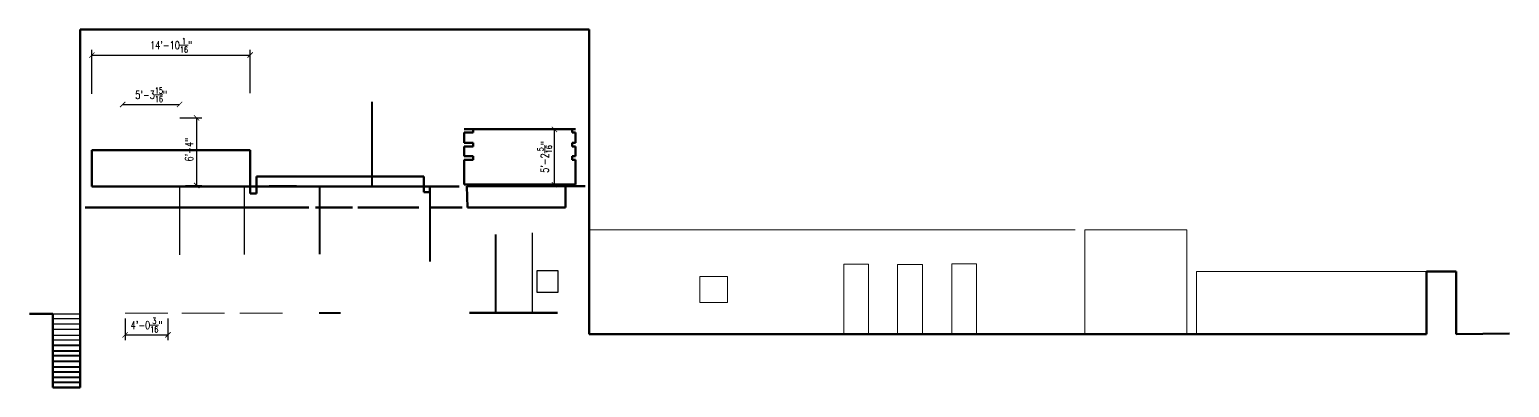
# Model space of a CAD drawing. Header units: inches. Extents: x -4012361 to -4008495, y 4010077 to 4012579.
# Drawn here: x -4012353 to -4010688, y 4010077 to 4010480 of the extents above; entities that cross this region are included whole.
import ezdxf

# ---------------------------------------------------------------- set-up
doc = ezdxf.new("R2010")
doc.units = ezdxf.units.IN
doc.header["$LTSCALE"] = 0.5
doc.header["$MEASUREMENT"] = 0
doc.layers.get('0').update_dxf_attribs({"color": 250})
doc.layers.get('Defpoints').update_dxf_attribs({"color": 250})
for name, color, linetype, lineweight in [('Cut', 250, 'Continuous', 60), ('Distant Edges', 250, 'Continuous', 18), ('Small Dimensions', 170, 'Continuous', 15), ('Surface Edge', 250, 'Continuous', 25), ('Thickest Edge', 250, 'Continuous', 40)]:
    doc.layers.add(name, color=color, linetype=linetype, lineweight=lineweight)
doc.styles.add('Arch-Dim', font='romans.shx', dxfattribs={"width": 0.75})
doc.dimstyles.new('Annotative', dxfattribs={"dimscale": 96, "dimtxt": 0.09375, "dimasz": 0.0625, "dimexe": 0.0625, "dimexo": 0.0625, "dimgap": 0.03125, "dimtad": 1, "dimdec": 4, "dimzin": 3, "dimdsep": 46, "dimlunit": 4, "dimtxsty": 'Arch-Dim', "dimblk": 'ARCHTICK', "dimcen": 0.09375, "dimazin": 2, "dimtfac": 0.75, "dimtdec": 4, "dimtix": 1, "dimtmove": 2, "dimatfit": 3, "dimfxl": 1, "dimtolj": 1, "dimtzin": 0, "dimarcsym": 0})

# ---------------------------------------------------------------- blocks, each defined once
blk = doc.blocks.new('_ArchTick')
at = {"color": 0, "linetype": 'ByBlock', "const_width": 0.15}
blk.add_lwpolyline([(-0.5, -0.5), (0.5, 0.5)], dxfattribs=at)
blk = doc.blocks.new('*D58')
at = {"layer": 'Defpoints', "color": 0, "transparency": 16777216}
for p in [(-4012245.4, 4010160.6, 5080.9), (-4012197.2, 4010160.6, 5080.9), (-4012197.2, 4010136.3)]:
    blk.add_point(p, dxfattribs=at)
at = {"layer": 'Small Dimensions', "color": 0, "lineweight": -2, "transparency": 16777216}
for p, q in [((-4012245.4, 4010154.6), (-4012245.4, 4010130.3)), ((-4012197.2, 4010154.6), (-4012197.2, 4010130.3)), ((-4012245.4, 4010136.3), (-4012197.2, 4010136.3))]:
    blk.add_line(p, q, dxfattribs=at)
at = {"layer": 'Small Dimensions', "color": 0, "lineweight": -2, "transparency": 16777216, "xscale": 6, "yscale": 6, "zscale": 6, "rotation": 180}
blk.add_blockref('_ArchTick', (-4012245.4, 4010136.3), dxfattribs=at)
at = {"layer": 'Small Dimensions', "color": 0, "lineweight": -2, "transparency": 16777216, "xscale": 6, "yscale": 6, "zscale": 6}
blk.add_blockref('_ArchTick', (-4012197.2, 4010136.3), dxfattribs=at)
at = {"layer": 'Small Dimensions', "color": 0, "transparency": 16777216, "insert": (-4012221.3, 4010147.2), "char_height": 9, "attachment_point": 5, "style": 'Arch-Dim'}
blk.add_mtext('\\A1;4\'-0{\\H0.75x;\\S3/16;}"', dxfattribs=at)
blk = doc.blocks.new('*D59')
at = {"layer": 'Defpoints', "color": 0, "transparency": 16777216}
for p in [(-4011762.5, 4010367.6), (-4011738.8, 4010367.6, 2545.8), (-4011738.8, 4010305.3)]:
    blk.add_point(p, dxfattribs=at)
at = {"layer": 'Small Dimensions', "color": 0, "lineweight": -2, "transparency": 16777216}
for p, q in [((-4011744.8, 4010367.6), (-4011768.5, 4010367.6)), ((-4011762.5, 4010305.3), (-4011762.5, 4010367.6)), ((-4011744.8, 4010305.3), (-4011768.5, 4010305.3))]:
    blk.add_line(p, q, dxfattribs=at)
at = {"layer": 'Small Dimensions', "color": 0, "lineweight": -2, "transparency": 16777216, "xscale": 6, "yscale": 6, "zscale": 6}
for p, rotation in [((-4011762.5, 4010367.6), 90), ((-4011762.5, 4010305.3), 270)]:
    blk.add_blockref('_ArchTick', p, dxfattribs=dict(at, rotation=rotation))
at = {"layer": 'Small Dimensions', "color": 0, "transparency": 16777216, "insert": (-4011773.4, 4010336.5), "char_height": 9, "attachment_point": 5, "rotation": 90, "style": 'Arch-Dim'}
blk.add_mtext('\\A1;5\'-2{\\H0.75x;\\S5/16;}"', dxfattribs=at)
blk = doc.blocks.new('*D60')
at = {"layer": 'Defpoints', "color": 0, "transparency": 16777216}
for p in [(-4012190, 4010380.4, 4397), (-4012183.3, 4010304.4, 4397), (-4012165, 4010304.4)]:
    blk.add_point(p, dxfattribs=at)
at = {"layer": 'Small Dimensions', "color": 0, "lineweight": -2, "transparency": 16777216}
for p, q in [((-4012184, 4010380.4), (-4012159, 4010380.4)), ((-4012165, 4010380.4), (-4012165, 4010304.4)), ((-4012177.3, 4010304.4), (-4012159, 4010304.4))]:
    blk.add_line(p, q, dxfattribs=at)
at = {"layer": 'Small Dimensions', "color": 0, "lineweight": -2, "transparency": 16777216, "xscale": 6, "yscale": 6, "zscale": 6}
for p, rotation in [((-4012165, 4010380.4), 90), ((-4012165, 4010304.4), 270)]:
    blk.add_blockref('_ArchTick', p, dxfattribs=dict(at, rotation=rotation))
at = {"layer": 'Small Dimensions', "color": 0, "transparency": 16777216, "insert": (-4012173.4, 4010344.7), "char_height": 9, "attachment_point": 5, "rotation": 90, "style": 'Arch-Dim'}
blk.add_mtext('\\A1;6\'-4"', dxfattribs=at)
blk = doc.blocks.new('*D61')
at = {"layer": 'Defpoints', "color": 0, "transparency": 16777216}
for p in [(-4012248.1, 4010395.6), (-4012184.1, 4010395.6), (-4012184.1, 4010395.6)]:
    blk.add_point(p, dxfattribs=at)
at = {"layer": 'Small Dimensions', "color": 0, "lineweight": -2, "transparency": 16777216}
blk.add_line((-4012248.1, 4010395.6), (-4012184.1, 4010395.6), dxfattribs=at)
at = {"layer": 'Small Dimensions', "color": 0, "lineweight": -2, "transparency": 16777216, "xscale": 6, "yscale": 6, "zscale": 6, "rotation": 180}
blk.add_blockref('_ArchTick', (-4012248.1, 4010395.6), dxfattribs=at)
at = {"layer": 'Small Dimensions', "color": 0, "lineweight": -2, "transparency": 16777216, "xscale": 6, "yscale": 6, "zscale": 6}
blk.add_blockref('_ArchTick', (-4012184.1, 4010395.6), dxfattribs=at)
at = {"layer": 'Small Dimensions', "color": 0, "transparency": 16777216, "insert": (-4012216.1, 4010406.4), "char_height": 9, "attachment_point": 5, "style": 'Arch-Dim'}
blk.add_mtext('\\A1;5\'-3{\\H0.75x;\\S15/16;}"', dxfattribs=at)
blk = doc.blocks.new('*D62')
at = {"layer": 'Defpoints', "color": 0, "transparency": 16777216}
for p in [(-4012104.7, 4010451.2), (-4012282.8, 4010401.6, 4826.7), (-4012104.7, 4010402.4, 4826.7)]:
    blk.add_point(p, dxfattribs=at)
at = {"layer": 'Small Dimensions', "color": 0, "lineweight": -2, "transparency": 16777216}
for p, q in [((-4012282.8, 4010407.6), (-4012282.8, 4010457.2)), ((-4012282.8, 4010451.2), (-4012104.7, 4010451.2)), ((-4012104.7, 4010408.4), (-4012104.7, 4010457.2))]:
    blk.add_line(p, q, dxfattribs=at)
at = {"layer": 'Small Dimensions', "color": 0, "lineweight": -2, "transparency": 16777216, "xscale": 6, "yscale": 6, "zscale": 6, "rotation": 180}
blk.add_blockref('_ArchTick', (-4012282.8, 4010451.2), dxfattribs=at)
at = {"layer": 'Small Dimensions', "color": 0, "lineweight": -2, "transparency": 16777216, "xscale": 6, "yscale": 6, "zscale": 6}
blk.add_blockref('_ArchTick', (-4012104.7, 4010451.2), dxfattribs=at)
at = {"layer": 'Small Dimensions', "color": 0, "transparency": 16777216, "insert": (-4012193.7, 4010462.1), "char_height": 9, "attachment_point": 5, "style": 'Arch-Dim'}
blk.add_mtext('\\A1;14\'-10{\\H0.75x;\\S1/16;}"', dxfattribs=at)

msp = doc.modelspace()

# ---------------------------------------------------------------- linework, layer by layer
at = {"layer": 'Cut'}
for p, q in [((-4012295.8125, 4010077.12989), (-4012295.8125, 4010479.81739)), ((-4012295.8125, 4010479.81739), (-4011723.1875, 4010479.81739)), ((-4011723.1875, 4010479.81739), (-4011723.1875, 4010136.87989)), ((-4011853.75, 4010367.62989), (-4011863.875, 4010367.62989)), ((-4011863.875, 4010367.62989), (-4011863.875, 4010367.62989, 2545.82287)), ((-4011863.875, 4010367.62989, 2545.82287), (-4011738.8125, 4010367.62989, 2545.82287)), ((-4011853.75, 4010364.06739), (-4011853.75, 4010367.62989)), ((-4011738.8125, 4010367.62989), (-4011742.5625, 4010367.62989)), ((-4011742.5625, 4010367.62989), (-4011742.5625, 4010364.06739)), ((-4011738.8125, 4010367.62989, 2545.82287), (-4011738.8125, 4010367.62989)), ((-4011863.875, 4010352.50489), (-4011863.875, 4010364.06739)), ((-4011863.875, 4010364.06739), (-4011853.75, 4010364.06739)), ((-4011853.75, 4010352.50489), (-4011863.875, 4010352.50489)), ((-4011853.75, 4010348.25489), (-4011853.75, 4010352.50489)), ((-4011742.5625, 4010364.06739), (-4011738.8125, 4010364.06739)), ((-4011738.8125, 4010352.50489), (-4011742.5625, 4010352.50489)), ((-4011742.5625, 4010352.50489), (-4011742.5625, 4010348.25489)), ((-4011738.8125, 4010364.06739), (-4011738.8125, 4010352.50489)), ((-4012104.6875, 4010343.94238, 4826.67965), (-4012282.75, 4010343.94238, 4826.67965)), ((-4012282.75, 4010343.94238, 4826.67965), (-4012282.6875, 4010303.25489)), ((-4012104.6875, 4010295.31738, 4826.67965), (-4012104.6875, 4010343.94238, 4826.67965)), ((-4011863.875, 4010337.50489), (-4011863.875, 4010348.25489)), ((-4011863.875, 4010348.25489), (-4011853.75, 4010348.25489)), ((-4011853.75, 4010337.50489), (-4011863.875, 4010337.50489)), ((-4011863.875, 4010305.31739), (-4011863.875, 4010333.25489)), ((-4011863.875, 4010333.25489), (-4011853.75, 4010333.25489)), ((-4011853.75, 4010333.25489), (-4011853.75, 4010337.50489)), ((-4011742.5625, 4010348.25489), (-4011738.8125, 4010348.25489)), ((-4011738.8125, 4010337.50489), (-4011742.5625, 4010337.50489)), ((-4011742.5625, 4010337.50489), (-4011742.5625, 4010333.25489)), ((-4011742.5625, 4010333.25489), (-4011738.8125, 4010333.25489)), ((-4011738.8125, 4010348.25489), (-4011738.8125, 4010337.50489)), ((-4011738.8125, 4010333.25489), (-4011738.8125, 4010305.31739)), ((-4012282.6875, 4010303.25489), (-4011869.5625, 4010303.25489)), ((-4011909.3125, 4010314.44238, 4826.67965), (-4012097.75, 4010314.44238, 4826.67965)), ((-4012097.75, 4010314.44238, 4826.67965), (-4012097.75, 4010295.31738, 4826.67965)), ((-4011909.3125, 4010296.69238, 4826.67965), (-4011909.3125, 4010314.44238, 4826.67965)), ((-4011869.5625, 4010303.25489, 4826.67965), (-4011902.75, 4010303.25489, 4826.67965)), ((-4011902.75, 4010303.25489, 4826.67965), (-4011902.75, 4010296.69238, 4826.67965)), ((-4011869.5625, 4010303.25489), (-4011869.5625, 4010303.25489, 4826.67965)), ((-4011738.8125, 4010305.31739), (-4011863.875, 4010305.31739)), ((-4011727.9375, 4010303.56739, -3104.40004), (-4011861, 4010303.56739, -3104.40004)), ((-4011861, 4010303.56739, -3104.40004), (-4011860.0625, 4010279.44239, -6792.44161)), ((-4011749.9375, 4010279.44239, -6792.44161), (-4011749.9375, 4010303.56739, -6792.44161)), ((-4011749.9375, 4010303.56739, -6792.44161), (-4011727.9375, 4010303.56739, -6792.44161)), ((-4011727.9375, 4010303.56739, -6792.44161), (-4011727.9375, 4010303.56739, -3104.40004)), ((-4012097.75, 4010295.31738, 4826.67965), (-4012104.6875, 4010295.31738, 4826.67965)), ((-4011902.75, 4010296.69238, 4826.67965), (-4011909.3125, 4010296.69238, 4826.67965)), ((-4012290.4375, 4010279.44239), (-4012038.75, 4010279.44239)), ((-4012038.75, 4010279.44239, -6792.44161), (-4012290.4375, 4010279.44239, -6792.44161)), ((-4012290.4375, 4010279.44239, -6792.44161), (-4012290.4375, 4010279.44239)), ((-4012038.75, 4010279.44239), (-4012038.75, 4010279.44239, -6792.44161)), ((-4012031.0625, 4010279.44239, -6792.44161), (-4011989.4375, 4010279.44239, -6792.44161)), ((-4011989.4375, 4010279.44239, -1385.70051), (-4012031.0625, 4010279.44239, -1385.70051)), ((-4012031.0625, 4010279.44239, -1385.70051), (-4012031.0625, 4010279.44239, -6792.44161)), ((-4011989.4375, 4010279.44239, -6792.44161), (-4011989.4375, 4010279.44239, -1385.70051)), ((-4011983.4375, 4010279.44239, -6792.44161), (-4011983.4375, 4010279.44239)), ((-4011983.4375, 4010279.44239), (-4011915.0625, 4010279.44239)), ((-4011915.0625, 4010279.44239, -6792.44161), (-4011983.4375, 4010279.44239, -6792.44161)), ((-4011915.0625, 4010279.44239), (-4011915.0625, 4010279.44239, -6792.44161)), ((-4011901.375, 4010279.44239), (-4011901.375, 4010279.44239, -6792.44161)), ((-4011901.375, 4010279.44239, -6792.44161), (-4011866.3125, 4010279.44239, -6792.44161)), ((-4011866.3125, 4010279.44239), (-4011901.375, 4010279.44239)), ((-4011866.3125, 4010279.44239, -6792.44161), (-4011866.3125, 4010279.44239)), ((-4011860.0625, 4010279.44239, -6792.44161), (-4011749.9375, 4010279.44239, -6792.44161)), ((-4010781.3125, 4010136.87989), (-4010781.3125, 4010207.69239)), ((-4010781.3125, 4010207.69239), (-4010748.125, 4010207.69239)), ((-4010748.125, 4010207.69239), (-4010748.125, 4010136.87989)), ((-4012352.875, 4010160.06739), (-4012326.625, 4010160.06739)), ((-4012326.625, 4010160.06739), (-4012326.625, 4010077.12989)), ((-4011857.875, 4010160.87989, -0.00036), (-4011758.875, 4010160.87989, -0.00036)), ((-4011723.1875, 4010136.87989), (-4010781.3125, 4010136.87989)), ((-4010748.125, 4010136.87989), (-4010688.125, 4010137.94239)), ((-4012326.625, 4010077.12989), (-4012295.8125, 4010077.12989))]:
    msp.add_line(p, q, dxfattribs=at)
at = {"layer": 'Distant Edges'}
for p, q in [((-4011723.0625, 4010254.50489), (-4011176.5, 4010254.50489)), ((-4011176.5, 4010254.50489), (-4011176.5, 4010254.50489, -6738.73227)), ((-4011165.8125, 4010137.69239), (-4011165.8125, 4010254.50489)), ((-4011165.8125, 4010254.50489), (-4011050.9375, 4010254.50489)), ((-4011050.9375, 4010254.50489), (-4011050.9375, 4010136.87989)), ((-4011599, 4010202.00489), (-4011567.8125, 4010202.00489)), ((-4011599, 4010172.62989), (-4011599, 4010202.00489)), ((-4011567.8125, 4010202.00489), (-4011567.8125, 4010172.62989)), ((-4011040.25, 4010136.87989), (-4011040.25, 4010207.69239)), ((-4011040.25, 4010207.69239), (-4010781.3125, 4010207.69239)), ((-4011567.8125, 4010172.62989), (-4011599, 4010172.62989))]:
    msp.add_line(p, q, dxfattribs=at)
for points in [[(-4011437, 4010137.12989), (-4011437, 4010215.87989), (-4011409.1875, 4010215.87989), (-4011409.1875, 4010136.94239)], [(-4011376.37501, 4010136.81738), (-4011376.37501, 4010215.56738), (-4011348.56251, 4010215.56738), (-4011348.56251, 4010136.62988)], [(-4011315.43751, 4010137.31738), (-4011315.43751, 4010216.06738), (-4011287.62501, 4010216.06738), (-4011287.62501, 4010137.12988)]]:
    msp.add_lwpolyline(points, dxfattribs=at)
for points in [[(-4012197.25, 4010160.62989, 0), (-4012197.25, 4010160.62989, 5080.90387), (-4012245.4375, 4010160.62989, 5080.90387), (-4012245.4375, 4010160.62989, 17.90273)], [(-4012133.5, 4010160.62989, 0), (-4012133.5, 4010160.62989, 5080.90387), (-4012181.6875, 4010160.62989, 5080.90387), (-4012181.6875, 4010160.62989, 17.90273)], [(-4012068.3125, 4010160.62989, 0), (-4012068.3125, 4010160.62989, 5080.90387), (-4012116.5, 4010160.62989, 5080.90387), (-4012116.5, 4010160.62989, 17.90273)]]:
    msp.add_polyline3d(points, dxfattribs=at)
at = {"layer": 'Surface Edge'}
for p, q in [((-4012248.0625, 4010303.37989), (-4012248.0625, 4010303.37989, 4397.0049)), ((-4012248.0625, 4010303.37989, 4397.0049), (-4012184.125, 4010303.37989, 4397.0049)), ((-4012184.125, 4010303.37989, 4397.0049), (-4012184.125, 4010226.37988, 4397.0049)), ((-4012142.75, 4010303.31739), (-4012142.75, 4010303.31739, 4397.0049)), ((-4012142.75, 4010303.31739, 4397.0049), (-4012111.4375, 4010303.31739, 4397.0049)), ((-4012111.4375, 4010303.31739, 4397.0049), (-4012111.4375, 4010226.56738, 4397.0049)), ((-4011786.9375, 4010162.31739), (-4011786.9375, 4010250.94239)), ((-4011758.375, 4010208.37989), (-4011782.375, 4010208.37989)), ((-4011782.375, 4010208.37989), (-4011782.375, 4010184.37989)), ((-4011758.375, 4010184.37989), (-4011758.375, 4010208.37989)), ((-4011782.375, 4010184.37989), (-4011758.375, 4010184.37989)), ((-4012326.625, 4010160.06739), (-4012295.75, 4010160.06739)), ((-4012326.4375, 4010154.81739), (-4012295.75, 4010154.81739)), ((-4012326.4375, 4010148.81739), (-4012295.75, 4010148.81739)), ((-4012326.4375, 4010142.81739), (-4012295.75, 4010142.81739)), ((-4012326.4375, 4010135.87989), (-4012295.75, 4010135.87989)), ((-4012326.4375, 4010130.56739), (-4012295.75, 4010130.56739))]:
    msp.add_line(p, q, dxfattribs=at)
at = {"layer": 'Thickest Edge'}
for p, q in [((-4011967.875, 4010398.69239), (-4011967.875, 4010303.25489)), ((-4012052.5, 4010303.44239, 4336.13431), (-4012083.4375, 4010303.44239, 4336.13431)), ((-4012083.4375, 4010303.44239, 4336.13431), (-4012083.4375, 4010303.44239, -0.00033)), ((-4012052.5, 4010303.44239), (-4012052.5, 4010303.44239, 4336.13431)), ((-4011990, 4010303.25489, 4350.4568), (-4012026.8125, 4010303.25489, 4350.4568)), ((-4012026.8125, 4010303.25489, 4350.4568), (-4012026.8125, 4010227.25488, 4350.4568)), ((-4011990, 4010303.25489), (-4011990, 4010303.25489, 4350.4568)), ((-4011909.3125, 4010296.69238, 4826.67965), (-4011909.3125, 4010296.69238, 375.9654)), ((-4011902.75, 4010296.69238, 4826.67965), (-4011902.75, 4010219.00488, 4826.67965)), ((-4011828.25, 4010161.50489), (-4011828.25, 4010249.37989)), ((-4012003.125, 4010160.69239, 5156.09695), (-4012027.1875, 4010160.69239, 5156.09695)), ((-4012027.1875, 4010160.69239, 5156.09695), (-4012027.1875, 4010160.69239, 17.90272)), ((-4012003.125, 4010160.69239), (-4012003.125, 4010160.69239, 5156.09695)), ((-4011836.8125, 4010160.87989, 4783.71217), (-4011857.875, 4010160.87989, 4783.71217)), ((-4011857.875, 4010160.87989, 4783.71217), (-4011857.875, 4010160.87989, -0.00036)), ((-4011836.8125, 4010160.87989), (-4011836.8125, 4010160.87989, 4783.71217)), ((-4012326.4375, 4010124.75489), (-4012295.75, 4010124.75489)), ((-4012326.4375, 4010118.44239), (-4012295.75, 4010118.44239)), ((-4012326.4375, 4010112.87989), (-4012295.75, 4010112.87989)), ((-4012326.4375, 4010106.50489), (-4012295.75, 4010106.50489)), ((-4012326.4375, 4010100.19239), (-4012295.75, 4010100.19239)), ((-4012326.4375, 4010094.81739), (-4012295.75, 4010094.81739)), ((-4012326.4375, 4010088.69239), (-4012295.75, 4010088.69239)), ((-4012326.4375, 4010083.00489), (-4012295.75, 4010083.00489))]:
    msp.add_line(p, q, dxfattribs=at)

# ---------------------------------------------------------------- dimensions: what is measured, and where the dimension line sits
at = {"layer": 'Small Dimensions'}
for base, p1, p2, picture, middle in [((-4012104.6875, 4010451.19239), (-4012282.75, 4010401.56739, 4826.67965), (-4012104.6875, 4010402.44239, 4826.67965), '*D62', (-4012193.71875, 4010462.06739)), ((-4012184.125, 4010395.56739), (-4012248.0625, 4010395.56739), (-4012184.125, 4010395.56739), '*D61', (-4012216.09375, 4010406.44239)), ((-4012197.25, 4010136.31739), (-4012245.4375, 4010160.62989, 5080.90387), (-4012197.25, 4010160.62989, 5080.90387), '*D58', (-4012221.34375, 4010147.19239))]:
    dim = msp.add_linear_dim(base=base, p1=p1, p2=p2, dimstyle='Annotative', dxfattribs=at)
    dim.commit()
    dim.dimension.update_dxf_attribs({"geometry": picture, "text_midpoint": middle})
dim = msp.add_linear_dim(base=(-4012165.01638, 4010304.42381), p1=(-4012189.95388, 4010380.41277, 4397.0049), p2=(-4012183.34151, 4010304.42381, 4397.0049), angle=90, dimstyle='Annotative', dxfattribs=at)
dim.commit()
dim.dimension.update_dxf_attribs({"geometry": '*D60', "text_midpoint": (-4012173.37352, 4010344.67381), "dimtype": 160})
dim = msp.add_linear_dim(base=(-4011762.5, 4010367.62989), p1=(-4011738.8125, 4010305.31739), p2=(-4011738.8125, 4010367.62989, 2545.82287), angle=90, dimstyle='Annotative', dxfattribs=at)
dim.commit()
dim.dimension.update_dxf_attribs({"geometry": '*D59', "text_midpoint": (-4011773.375, 4010336.47364)})

doc.saveas('drawing.dxf')
